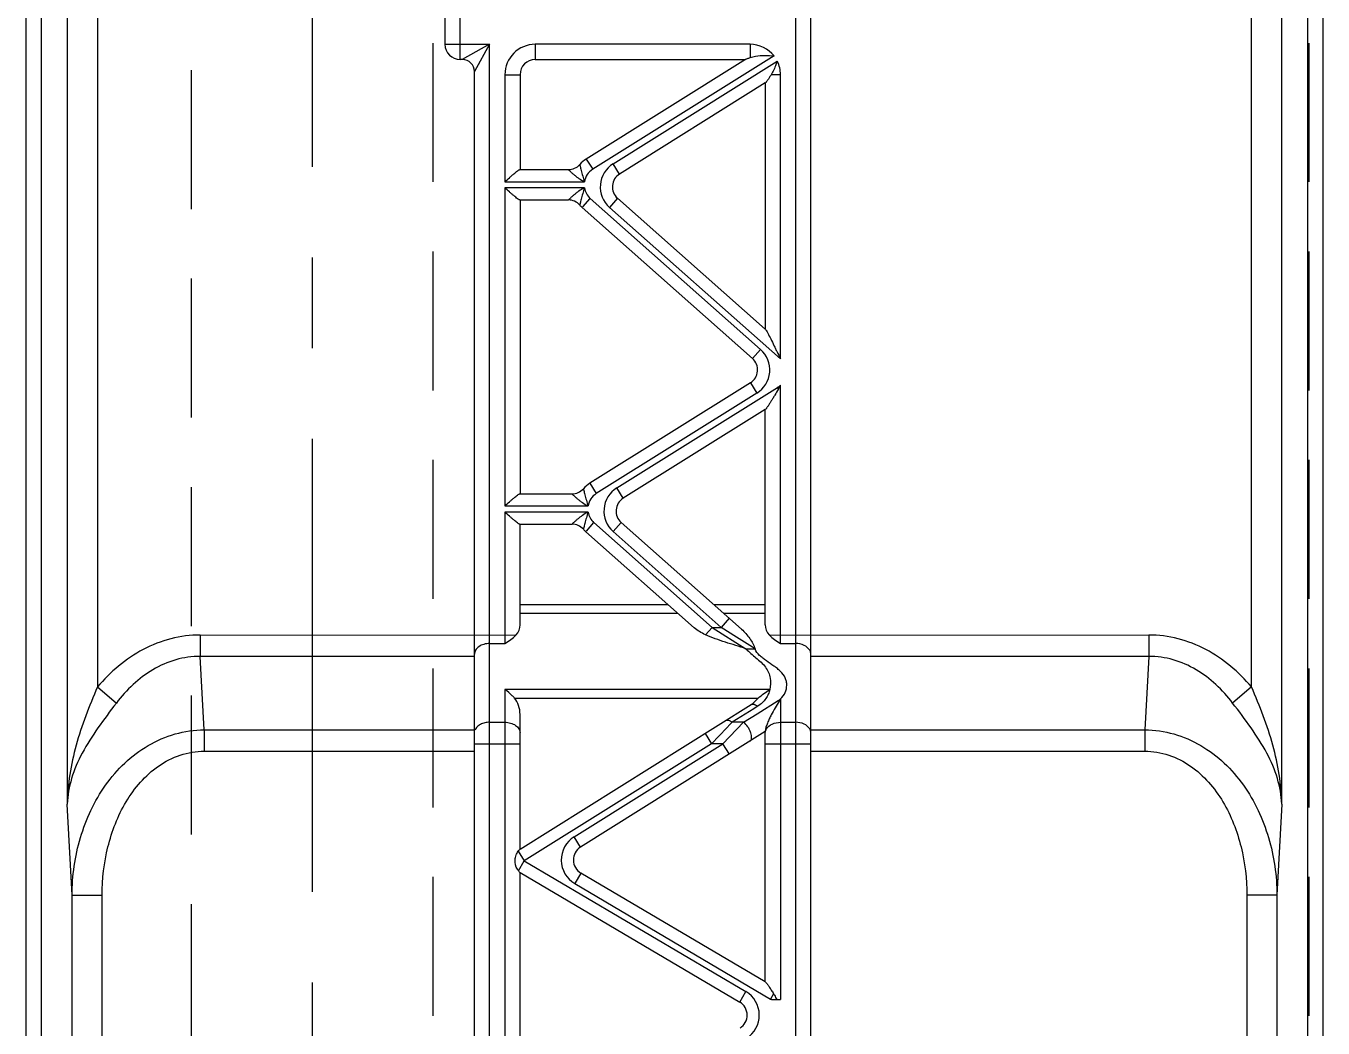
# Model space of a CAD drawing. Header units: millimetres. Extents: x 27275 to 28529, y -21406 to -20519.
# Drawn here: x 28306.17 to 28349.12, y -20699.79 to -20666.62 of the extents above; entities that cross this region are included whole.
import ezdxf

# ---------------------------------------------------------------- set-up
doc = ezdxf.new("R2010")
doc.units = ezdxf.units.MM
doc.header["$LTSCALE"] = 8
doc.linetypes.add('CENTER', pattern=[2, 1.25, -0.25, 0.25, -0.25])
doc.linetypes.add('HIDDEN', pattern=[0.375, 0.25, -0.125])
doc.layers.add('Cav-cor', color=30, linetype='Continuous')
doc.layers.add('WT', color=4, linetype='Continuous')

msp = doc.modelspace()

# ---------------------------------------------------------------- linework, layer by layer
at = {"layer": 'Cav-cor', "color": 241}
for p, q in [((28320.546, -20667.732), (28320.546, -20658.477)), ((28331.655, -20715.449), (28331.655, -20658.477)), ((28320.043, -20658.98), (28320.043, -20667.229)), ((28332.158, -20714.277), (28332.158, -20658.98)), ((28306.168, -20662.29), (28306.168, -20723.171)), ((28306.667, -20662.29), (28306.667, -20723.171)), ((28348.617, -20717.096), (28348.617, -20662.29)), ((28349.117, -20717.096), (28349.117, -20662.29)), ((28307.536, -20663.159), (28307.536, -20692.377)), ((28308.535, -20663.159), (28308.535, -20688.501)), ((28346.75, -20688.501), (28346.75, -20663.159)), ((28347.748, -20692.377), (28347.748, -20663.159)), ((28320.043, -20667.229), (28321.522, -20667.229)), ((28321.522, -20667.229), (28320.616, -20667.732)), ((28321.522, -20667.229), (28321.019, -20668.134)), ((28321.522, -20718.093), (28321.522, -20667.229)), ((28323.031, -20667.229), (28323.031, -20667.732)), ((28330.146, -20667.229), (28323.031, -20667.229)), ((28330.146, -20667.229), (28330.146, -20667.667)), ((28320.616, -20667.732), (28320.546, -20667.732)), ((28323.031, -20667.732), (28329.99, -20667.732)), ((28329.99, -20667.732), (28324.72, -20671.026)), ((28330.938, -20667.614), (28324.933, -20671.367)), ((28325.611, -20671.181), (28331.045, -20667.784)), ((28321.019, -20714.374), (28321.019, -20668.134)), ((28322.025, -20668.235), (28322.025, -20671.779)), ((28322.025, -20668.235), (28322.528, -20668.235)), ((28322.528, -20668.235), (28322.528, -20671.376)), ((28331.152, -20668.235), (28330.841, -20668.235)), ((28331.147, -20677.635), (28331.152, -20668.235)), ((28330.649, -20668.506), (28325.824, -20671.523)), ((28330.649, -20668.506), (28330.649, -20676.663)), ((28324.72, -20671.026), (28324.933, -20671.367)), ((28325.824, -20671.523), (28325.611, -20671.181)), ((28322.528, -20671.376), (28324.129, -20671.376)), ((28322.025, -20671.779), (28324.658, -20671.779)), ((28322.025, -20671.98), (28322.025, -20682.511)), ((28324.658, -20671.98), (28322.025, -20671.98)), ((28322.528, -20672.382), (28322.528, -20682.109)), ((28322.528, -20672.382), (28324.129, -20672.382)), ((28324.606, -20672.609), (28324.853, -20672.331)), ((28324.853, -20672.331), (28330.492, -20677.331)), ((28325.757, -20672.325), (28325.49, -20672.627)), ((28330.649, -20676.663), (28325.757, -20672.325)), ((28324.586, -20672.632), (28330.225, -20677.632)), ((28331.147, -20677.635), (28325.49, -20672.627)), ((28330.225, -20677.632), (28330.492, -20677.331)), ((28330.158, -20678.435), (28324.841, -20681.758)), ((28325.731, -20681.914), (28331.049, -20678.59)), ((28330.158, -20678.435), (28330.372, -20678.776)), ((28331.082, -20678.643), (28331.049, -20678.59)), ((28331.152, -20687.064), (28331.152, -20678.508)), ((28330.372, -20678.776), (28325.054, -20682.1)), ((28330.649, -20679.314), (28325.945, -20682.255)), ((28330.649, -20686.443), (28330.649, -20679.314)), ((28324.841, -20681.758), (28325.054, -20682.1)), ((28325.945, -20682.255), (28325.731, -20681.914)), ((28322.528, -20682.109), (28324.249, -20682.109)), ((28322.025, -20682.511), (28324.779, -20682.511)), ((28322.025, -20682.712), (28322.025, -20687.064)), ((28324.779, -20682.712), (28322.025, -20682.712)), ((28322.528, -20686.443), (28322.528, -20683.115)), ((28322.528, -20683.115), (28324.249, -20683.115)), ((28324.727, -20683.341), (28324.974, -20683.063)), ((28324.974, -20683.063), (28328.884, -20686.53)), ((28325.878, -20683.058), (28325.611, -20683.359)), ((28329.187, -20686.53), (28325.611, -20683.359)), ((28325.878, -20683.058), (28329.863, -20686.592)), ((28324.707, -20683.364), (28328.293, -20686.544)), ((28322.528, -20685.774), (28327.424, -20685.774)), ((28328.941, -20685.774), (28330.649, -20685.774)), ((28322.528, -20686.058), (28327.745, -20686.058)), ((28329.454, -20686.229), (28329.187, -20686.53)), ((28329.262, -20686.058), (28330.649, -20686.058)), ((28311.941, -20686.782), (28322.399, -20686.78)), ((28311.941, -20686.782), (28311.941, -20687.489)), ((28328.665, -20686.776), (28328.884, -20686.53)), ((28328.884, -20686.53), (28329.187, -20686.53)), ((28328.884, -20686.53), (28330.007, -20687.241)), ((28329.698, -20686.853), (28329.187, -20686.53)), ((28330.778, -20686.78), (28343.344, -20686.782)), ((28343.344, -20686.782), (28343.344, -20687.489)), ((28321.522, -20687.064), (28322.025, -20687.064)), ((28330.31, -20687.241), (28329.698, -20686.853)), ((28331.152, -20687.064), (28331.655, -20687.064)), ((28312.068, -20689.921), (28311.941, -20687.489)), ((28321.019, -20687.489), (28311.941, -20687.489)), ((28330.007, -20687.241), (28330.31, -20687.241)), ((28343.344, -20687.489), (28332.158, -20687.489)), ((28343.344, -20687.489), (28343.216, -20689.921)), ((28308.535, -20688.501), (28309.161, -20689.035)), ((28346.75, -20688.501), (28346.123, -20689.035)), ((28322.025, -20688.589), (28322.025, -20716.647)), ((28330.797, -20688.589), (28322.025, -20688.589)), ((28322.348, -20688.874), (28330.413, -20688.874)), ((28331.152, -20688.897), (28331.152, -20698.851)), ((28322.528, -20693.87), (28330.185, -20689.084)), ((28330.27, -20689.22), (28329.551, -20689.67)), ((28330.38, -20689.152), (28330.27, -20689.22)), ((28330.377, -20689.391), (28331.075, -20688.954)), ((28330.398, -20689.14), (28330.38, -20689.152)), ((28321.522, -20689.67), (28322.025, -20689.67)), ((28322.528, -20693.87), (28322.528, -20689.418)), ((28329.248, -20690.381), (28329.931, -20689.67)), ((28329.477, -20689.746), (28329.371, -20689.857)), ((28329.551, -20689.67), (28329.477, -20689.746)), ((28329.931, -20689.67), (28329.551, -20689.67)), ((28329.931, -20689.67), (28330.377, -20689.391)), ((28331.152, -20689.67), (28331.655, -20689.67)), ((28312.068, -20689.921), (28312.068, -20690.628)), ((28312.068, -20689.921), (28321.019, -20689.921)), ((28330.649, -20689.98), (28324.531, -20693.804)), ((28328.655, -20690.04), (28328.868, -20690.381)), ((28329.371, -20689.857), (28328.868, -20690.381)), ((28330.649, -20698.264), (28330.649, -20689.98)), ((28332.158, -20689.921), (28343.216, -20689.921)), ((28343.216, -20689.921), (28343.216, -20690.628)), ((28312.068, -20690.628), (28321.019, -20690.628)), ((28321.019, -20690.381), (28322.528, -20690.381)), ((28328.868, -20690.381), (28322.666, -20694.258)), ((28324.318, -20693.463), (28329.248, -20690.381)), ((28329.248, -20690.381), (28328.868, -20690.381)), ((28329.461, -20690.722), (28329.248, -20690.381)), ((28330.649, -20690.381), (28332.158, -20690.381)), ((28332.158, -20690.628), (28343.216, -20690.628)), ((28307.694, -20695.395), (28307.536, -20692.377)), ((28347.748, -20692.377), (28347.59, -20695.395)), ((28324.531, -20693.804), (28324.318, -20693.463)), ((28322.466, -20693.938), (28322.666, -20694.258)), ((28322.473, -20694.587), (28322.666, -20694.258)), ((28322.666, -20694.258), (28330.006, -20698.586)), ((28322.528, -20704.346), (28322.528, -20694.644)), ((28322.528, -20694.644), (28329.801, -20698.932)), ((28324.543, -20694.664), (28324.338, -20695.01)), ((28330.649, -20698.264), (28324.543, -20694.664)), ((28324.338, -20695.01), (28330.822, -20698.833)), ((28307.694, -20709.962), (28307.694, -20695.395)), ((28307.694, -20695.395), (28308.693, -20695.395)), ((28308.693, -20709.962), (28308.693, -20695.395)), ((28346.592, -20695.395), (28346.592, -20709.962)), ((28347.59, -20695.395), (28346.592, -20695.395)), ((28347.59, -20695.395), (28347.59, -20709.962)), ((28329.801, -20698.932), (28330.006, -20698.586)), ((28330.924, -20698.659), (28330.822, -20698.833)), ((28330.85, -20698.851), (28331.152, -20698.851))]:
    msp.add_line(p, q, dxfattribs=at)
for centre, radius, start, end in [((28320.546, -20667.229), 0.503, 180, 270), ((28323.031, -20668.235), 1.006, 90, 180), ((28330.146, -20668.235), 1.006, 38.0992, 90), ((28320.616, -20668.134), 0.402, 0, 90), ((28323.031, -20668.235), 0.503, 90, 180), ((28330.146, -20668.235), 1.006, 0, 26.6207), ((28324.129, -20670.873), 0.503, 270, 318.1897), ((28325.253, -20671.879), 1.006, 122.01, 138.1897), ((28326.09, -20671.949), 0.905, 122.01, 228.4394), ((28325.253, -20671.879), 0.604, 122.01, 170.4059), ((28326.09, -20671.949), 0.503, 122.01, 228.4394), ((28325.253, -20671.879), 0.604, 189.5941, 228.4394), ((28324.129, -20672.885), 0.503, 41.8103, 90), ((28325.253, -20671.879), 1.006, 221.8103, 228.4394), ((28329.892, -20678.008), 0.905, 302.01, 48.4394), ((28329.892, -20678.008), 0.503, 302.01, 48.4394), ((28330.729, -20678.078), 0.604, 302.01, 314.5219), ((28329.969, -20677.978), 1.296, 329.1388, 335.8493), ((28324.249, -20681.606), 0.503, 270, 318.1897), ((28325.374, -20682.612), 1.006, 122.01, 138.1897), ((28326.211, -20682.681), 0.905, 122.01, 228.4394), ((28325.374, -20682.612), 0.604, 122.01, 170.4059), ((28326.211, -20682.681), 0.503, 122.01, 228.4394), ((28325.374, -20682.612), 0.604, 189.5941, 228.4394), ((28324.249, -20683.618), 0.503, 41.8103, 90), ((28325.374, -20682.612), 1.006, 221.8103, 228.4394), ((28330.757, -20688.444), 0.602, 301.9976, 311.0743), ((28329.918, -20688.657), 0.503, 302.01, 316.873), ((28330.721, -20689.397), 0.567, 47.5058, 51.2975), ((28324.798, -20694.23), 0.905, 122.01, 239.4758), ((28324.798, -20694.23), 0.503, 122.01, 239.4758), ((28329.546, -20699.366), 0.905, 302.01, 59.4758), ((28329.546, -20699.366), 0.503, 302.01, 59.4758), ((28330.515, -20699.353), 0.604, 56.2615, 59.4758)]:
    msp.add_arc(centre, radius, start, end, dxfattribs=at)
for centre, major_axis, ratio, start_param, end_param in [((28322.025, -20686.443), (0, 0.503), 1, -2.304051, -1.571688), ((28331.152, -20686.443), (0, 0.503), 1, 1.570796, 2.30316), ((28322.025, -20689.418), (0, -0.711), 0.707107, 1.570796, 2.442903)]:
    msp.add_ellipse(centre, major_axis=major_axis, ratio=ratio, start_param=start_param, end_param=end_param, dxfattribs=at)
for points, knots in [([(28330.006, -20667.722), (28330.016, -20667.715), (28330.043, -20667.704), (28330.07, -20667.694), (28330.085, -20667.688)], [0, 0, 0, 0, 0.418787, 1, 1, 1, 1]), ([(28330.085, -20667.688), (28330.09, -20667.687), (28330.11, -20667.679), (28330.131, -20667.672), (28330.146, -20667.667)], [0, 0, 0, 0, 0.241256, 1, 1, 1, 1]), ([(28330.146, -20667.667), (28330.205, -20667.647), (28330.464, -20667.581), (28330.736, -20667.589), (28330.938, -20667.614)], [0, 0, 0, 0, 0.235057, 1, 1, 1, 1]), ([(28331.045, -20667.784), (28331.032, -20667.824), (28330.976, -20667.98), (28330.905, -20668.13), (28330.841, -20668.235)], [0, 0, 0, 0, 0.256867, 1, 1, 1, 1]), ([(28330.841, -20668.235), (28330.823, -20668.264), (28330.789, -20668.319), (28330.746, -20668.386), (28330.714, -20668.433), (28330.693, -20668.463), (28330.676, -20668.485), (28330.664, -20668.497), (28330.659, -20668.5)], [0, 0, 0, 0, 0.315539, 0.60631, 0.736377, 0.850156, 0.940916, 1, 1, 1, 1]), ([(28324.504, -20671.208), (28324.504, -20671.207), (28324.504, -20671.214), (28324.506, -20671.217), (28324.508, -20671.227), (28324.512, -20671.242), (28324.518, -20671.266), (28324.526, -20671.295), (28324.538, -20671.342), (28324.555, -20671.409), (28324.578, -20671.496), (28324.602, -20671.589), (28324.629, -20671.684), (28324.648, -20671.747), (28324.658, -20671.779)], [0, 0, 0, 0, 0.006376, 0.014262, 0.025189, 0.055845, 0.097324, 0.148363, 0.207632, 0.345227, 0.499852, 0.663577, 0.831216, 1, 1, 1, 1]), ([(28322.025, -20671.779), (28322.075, -20671.734), (28322.149, -20671.667), (28322.247, -20671.581), (28322.316, -20671.521), (28322.38, -20671.467), (28322.436, -20671.423), (28322.477, -20671.393), (28322.503, -20671.38), (28322.513, -20671.376), (28322.518, -20671.376)], [0, 0, 0, 0, 0.315826, 0.468271, 0.613214, 0.746326, 0.861398, 0.94906, 0.979526, 1, 1, 1, 1]), ([(28324.129, -20671.376), (28324.128, -20671.376), (28324.131, -20671.378), (28324.132, -20671.38), (28324.138, -20671.385), (28324.146, -20671.394), (28324.162, -20671.409), (28324.184, -20671.43), (28324.211, -20671.455), (28324.253, -20671.493), (28324.313, -20671.545), (28324.391, -20671.607), (28324.504, -20671.689), (28324.595, -20671.745), (28324.658, -20671.779)], [0, 0, 0, 0, 0.001959, 0.007774, 0.017266, 0.030257, 0.065923, 0.112679, 0.168252, 0.23073, 0.370131, 0.521389, 0.678791, 1, 1, 1, 1]), ([(28322.518, -20672.382), (28322.513, -20672.382), (28322.503, -20672.379), (28322.477, -20672.365), (28322.436, -20672.336), (28322.38, -20672.291), (28322.316, -20672.237), (28322.247, -20672.177), (28322.149, -20672.091), (28322.075, -20672.025), (28322.025, -20671.98)], [0, 0, 0, 0, 0.020474, 0.05094, 0.138602, 0.253674, 0.386786, 0.531729, 0.684174, 1, 1, 1, 1]), ([(28324.658, -20671.98), (28324.595, -20672.013), (28324.504, -20672.069), (28324.39, -20672.151), (28324.312, -20672.214), (28324.253, -20672.265), (28324.211, -20672.304), (28324.184, -20672.329), (28324.162, -20672.35), (28324.146, -20672.365), (28324.138, -20672.373), (28324.132, -20672.378), (28324.131, -20672.38), (28324.128, -20672.382), (28324.129, -20672.382)], [0, 0, 0, 0, 0.321375, 0.478901, 0.630268, 0.769723, 0.832199, 0.887731, 0.934346, 0.969935, 0.982897, 0.992316, 0.998059, 1, 1, 1, 1]), ([(28324.658, -20671.98), (28324.648, -20672.011), (28324.629, -20672.075), (28324.602, -20672.17), (28324.578, -20672.262), (28324.555, -20672.349), (28324.538, -20672.416), (28324.526, -20672.463), (28324.518, -20672.493), (28324.512, -20672.515), (28324.508, -20672.535), (28324.505, -20672.54), (28324.504, -20672.551), (28324.504, -20672.55)], [0, 0, 0, 0, 0.168817, 0.336547, 0.500395, 0.655134, 0.792774, 0.851997, 0.902988, 0.944356, 0.974923, 0.993668, 1, 1, 1, 1]), ([(28330.659, -20676.672), (28330.664, -20676.677), (28330.675, -20676.691), (28330.699, -20676.73), (28330.717, -20676.763), (28330.73, -20676.788)], [0, 0, 0, 0, 0.15673, 0.392718, 1, 1, 1, 1]), ([(28330.73, -20676.788), (28330.765, -20676.852), (28330.833, -20676.988), (28330.917, -20677.16), (28330.987, -20677.304), (28331.057, -20677.451), (28331.113, -20677.56), (28331.149, -20677.634)], [0, 0, 0, 0, 0.231472, 0.482107, 0.610387, 0.739722, 1, 1, 1, 1]), ([(28331.082, -20678.643), (28331.042, -20678.709), (28330.984, -20678.807), (28330.906, -20678.937), (28330.849, -20679.03), (28330.794, -20679.119), (28330.749, -20679.188), (28330.716, -20679.238), (28330.694, -20679.269), (28330.676, -20679.292), (28330.665, -20679.304), (28330.659, -20679.308)], [0, 0, 0, 0, 0.292146, 0.435313, 0.574903, 0.708633, 0.832151, 0.88756, 0.936108, 0.974879, 1, 1, 1, 1]), ([(28324.624, -20681.941), (28324.625, -20681.94), (28324.625, -20681.946), (28324.627, -20681.949), (28324.629, -20681.96), (28324.633, -20681.975), (28324.639, -20681.998), (28324.647, -20682.027), (28324.659, -20682.075), (28324.676, -20682.142), (28324.699, -20682.228), (28324.723, -20682.321), (28324.75, -20682.416), (28324.769, -20682.479), (28324.779, -20682.511)], [0, 0, 0, 0, 0.006376, 0.014262, 0.025189, 0.055845, 0.097324, 0.148363, 0.207632, 0.345227, 0.499852, 0.663577, 0.831216, 1, 1, 1, 1]), ([(28322.025, -20682.511), (28322.075, -20682.466), (28322.149, -20682.4), (28322.247, -20682.313), (28322.316, -20682.253), (28322.38, -20682.199), (28322.436, -20682.155), (28322.477, -20682.126), (28322.503, -20682.112), (28322.513, -20682.109), (28322.518, -20682.109)], [0, 0, 0, 0, 0.315826, 0.468271, 0.613214, 0.746326, 0.861398, 0.94906, 0.979526, 1, 1, 1, 1]), ([(28324.249, -20682.109), (28324.249, -20682.109), (28324.252, -20682.11), (28324.253, -20682.113), (28324.259, -20682.117), (28324.267, -20682.126), (28324.283, -20682.141), (28324.305, -20682.162), (28324.332, -20682.187), (28324.374, -20682.226), (28324.433, -20682.277), (28324.511, -20682.339), (28324.625, -20682.422), (28324.716, -20682.478), (28324.779, -20682.511)], [0, 0, 0, 0, 0.001959, 0.007774, 0.017266, 0.030257, 0.065923, 0.112679, 0.168252, 0.23073, 0.370131, 0.521389, 0.678791, 1, 1, 1, 1]), ([(28322.518, -20683.115), (28322.513, -20683.115), (28322.503, -20683.111), (28322.477, -20683.097), (28322.436, -20683.068), (28322.38, -20683.024), (28322.316, -20682.97), (28322.247, -20682.91), (28322.149, -20682.823), (28322.075, -20682.757), (28322.025, -20682.712)], [0, 0, 0, 0, 0.020474, 0.05094, 0.138602, 0.253674, 0.386786, 0.531729, 0.684174, 1, 1, 1, 1]), ([(28324.779, -20682.712), (28324.716, -20682.745), (28324.625, -20682.801), (28324.511, -20682.884), (28324.433, -20682.946), (28324.374, -20682.997), (28324.331, -20683.036), (28324.305, -20683.061), (28324.283, -20683.082), (28324.267, -20683.097), (28324.258, -20683.106), (28324.253, -20683.111), (28324.252, -20683.113), (28324.249, -20683.115), (28324.249, -20683.115)], [0, 0, 0, 0, 0.321375, 0.478901, 0.630268, 0.769723, 0.832199, 0.887731, 0.934346, 0.969935, 0.982897, 0.992316, 0.998059, 1, 1, 1, 1]), ([(28324.779, -20682.712), (28324.769, -20682.744), (28324.749, -20682.807), (28324.723, -20682.902), (28324.699, -20682.995), (28324.676, -20683.082), (28324.659, -20683.149), (28324.647, -20683.196), (28324.639, -20683.225), (28324.633, -20683.247), (28324.629, -20683.268), (28324.626, -20683.273), (28324.625, -20683.283), (28324.624, -20683.282)], [0, 0, 0, 0, 0.168817, 0.336547, 0.500395, 0.655134, 0.792774, 0.851997, 0.902988, 0.944356, 0.974923, 0.993668, 1, 1, 1, 1]), ([(28311.941, -20686.782), (28311.613, -20686.782), (28310.955, -20686.866), (28310.033, -20687.23), (28309.214, -20687.785), (28308.747, -20688.251), (28308.535, -20688.501)], [0, 0, 0, 0, 0.249852, 0.499782, 0.749835, 1, 1, 1, 1]), ([(28322.025, -20687.064), (28322.093, -20687.021), (28322.225, -20686.938), (28322.348, -20686.837), (28322.399, -20686.78)], [0, 0, 0, 0, 0.511745, 1, 1, 1, 1]), ([(28328.665, -20686.776), (28328.597, -20686.745), (28328.467, -20686.676), (28328.347, -20686.591), (28328.293, -20686.544)], [0, 0, 0, 0, 0.512584, 1, 1, 1, 1]), ([(28330.007, -20687.241), (28329.895, -20687.201), (28329.669, -20687.127), (28329.328, -20687.021), (28328.992, -20686.909), (28328.772, -20686.824), (28328.665, -20686.776)], [0, 0, 0, 0, 0.250865, 0.502716, 0.753364, 1, 1, 1, 1]), ([(28329.863, -20686.592), (28329.966, -20686.683), (28330.144, -20686.882), (28330.268, -20687.12), (28330.31, -20687.241)], [0, 0, 0, 0, 0.51733, 1, 1, 1, 1]), ([(28330.778, -20686.78), (28330.829, -20686.837), (28330.951, -20686.938), (28331.084, -20687.021), (28331.152, -20687.064)], [0, 0, 0, 0, 0.488255, 1, 1, 1, 1]), ([(28346.75, -20688.501), (28346.537, -20688.251), (28346.071, -20687.785), (28345.252, -20687.23), (28344.329, -20686.866), (28343.671, -20686.782), (28343.344, -20686.782)], [0, 0, 0, 0, 0.250165, 0.500218, 0.750148, 1, 1, 1, 1]), ([(28321.522, -20687.064), (28321.457, -20687.064), (28321.331, -20687.081), (28321.167, -20687.156), (28321.049, -20687.272), (28321.019, -20687.373), (28321.019, -20687.42)], [0, 0, 0, 0, 0.28797, 0.555344, 0.790533, 1, 1, 1, 1]), ([(28332.12, -20687.284), (28332.078, -20687.213), (28331.929, -20687.098), (28331.75, -20687.064), (28331.655, -20687.064)], [0, 0, 0, 0, 0.461015, 1, 1, 1, 1]), ([(28311.941, -20687.489), (28311.666, -20687.487), (28311.114, -20687.565), (28310.354, -20687.903), (28309.696, -20688.406), (28309.328, -20688.818), (28309.161, -20689.035)], [0, 0, 0, 0, 0.250045, 0.50009, 0.750091, 1, 1, 1, 1]), ([(28330.007, -20687.241), (28330.062, -20687.291), (28330.17, -20687.393), (28330.339, -20687.54), (28330.511, -20687.68), (28330.657, -20687.839), (28330.761, -20688.017), (28330.835, -20688.268), (28330.822, -20688.465), (28330.797, -20688.589)], [0, 0, 0, 0, 0.133686, 0.268594, 0.403593, 0.533068, 0.655203, 0.771864, 1, 1, 1, 1]), ([(28331.152, -20688.897), (28331.219, -20688.839), (28331.324, -20688.697), (28331.367, -20688.485), (28331.352, -20688.321), (28331.3, -20688.158), (28331.189, -20688.013), (28331.048, -20687.894), (28330.89, -20687.777), (28330.726, -20687.669), (28330.568, -20687.553), (28330.427, -20687.435), (28330.34, -20687.324), (28330.31, -20687.241)], [0, 0, 0, 0, 0.122991, 0.23607, 0.29228, 0.349681, 0.472315, 0.53856, 0.606505, 0.743876, 0.81187, 0.878178, 1, 1, 1, 1]), ([(28332.158, -20687.42), (28332.158, -20687.408), (28332.155, -20687.361), (28332.138, -20687.315), (28332.12, -20687.284)], [0, 0, 0, 0, 0.244537, 1, 1, 1, 1]), ([(28346.123, -20689.035), (28345.956, -20688.818), (28345.589, -20688.406), (28344.93, -20687.903), (28344.17, -20687.565), (28343.618, -20687.487), (28343.344, -20687.489)], [0, 0, 0, 0, 0.249909, 0.49991, 0.749955, 1, 1, 1, 1]), ([(28308.535, -20688.501), (28308.399, -20688.819), (28308.136, -20689.451), (28307.814, -20690.417), (28307.6, -20691.393), (28307.543, -20692.051), (28307.536, -20692.377)], [0, 0, 0, 0, 0.257389, 0.510094, 0.757019, 1, 1, 1, 1]), ([(28347.748, -20692.377), (28347.742, -20692.051), (28347.684, -20691.393), (28347.471, -20690.417), (28347.148, -20689.451), (28346.885, -20688.819), (28346.75, -20688.501)], [0, 0, 0, 0, 0.242981, 0.489906, 0.742611, 1, 1, 1, 1]), ([(28322.348, -20688.874), (28322.324, -20688.845), (28322.227, -20688.739), (28322.115, -20688.646), (28322.025, -20688.589)], [0, 0, 0, 0, 0.261022, 1, 1, 1, 1]), ([(28330.798, -20688.585), (28330.785, -20688.638), (28330.75, -20688.744), (28330.635, -20688.947), (28330.502, -20689.075), (28330.398, -20689.14)], [0, 0, 0, 0, 0.2329, 0.474746, 1, 1, 1, 1]), ([(28330.413, -20688.874), (28330.474, -20688.819), (28330.599, -20688.719), (28330.73, -20688.629), (28330.796, -20688.589)], [0, 0, 0, 0, 0.514354, 1, 1, 1, 1]), ([(28331.152, -20688.897), (28331.148, -20688.904), (28331.133, -20688.932), (28331.117, -20688.959), (28331.104, -20688.979)], [0, 0, 0, 0, 0.244708, 1, 1, 1, 1]), ([(28309.161, -20689.035), (28308.954, -20689.306), (28308.548, -20689.838), (28308.021, -20690.659), (28307.651, -20691.504), (28307.547, -20692.092), (28307.536, -20692.377)], [0, 0, 0, 0, 0.271279, 0.531697, 0.773306, 1, 1, 1, 1]), ([(28330.185, -20689.084), (28330.202, -20689.073), (28330.25, -20689.064), (28330.294, -20689.078), (28330.317, -20689.089)], [0, 0, 0, 0, 0.443132, 1, 1, 1, 1]), ([(28330.317, -20689.089), (28330.324, -20689.092), (28330.352, -20689.106), (28330.379, -20689.125), (28330.398, -20689.14)], [0, 0, 0, 0, 0.231517, 1, 1, 1, 1]), ([(28331.104, -20688.979), (28331.058, -20689.049), (28330.968, -20689.197), (28330.862, -20689.391), (28330.78, -20689.56), (28330.72, -20689.695), (28330.678, -20689.809), (28330.655, -20689.892), (28330.649, -20689.929), (28330.649, -20689.944)], [0, 0, 0, 0, 0.233039, 0.484905, 0.618665, 0.757672, 0.897003, 0.957456, 1, 1, 1, 1]), ([(28347.748, -20692.377), (28347.738, -20692.092), (28347.633, -20691.504), (28347.264, -20690.659), (28346.737, -20689.838), (28346.331, -20689.306), (28346.123, -20689.035)], [0, 0, 0, 0, 0.226693, 0.468302, 0.728721, 1, 1, 1, 1]), ([(28321.522, -20689.67), (28321.468, -20689.67), (28321.363, -20689.681), (28321.22, -20689.733), (28321.105, -20689.815), (28321.054, -20689.889), (28321.038, -20689.927)], [0, 0, 0, 0, 0.278434, 0.543355, 0.784263, 1, 1, 1, 1]), ([(28322.025, -20689.67), (28322.09, -20689.67), (28322.215, -20689.687), (28322.38, -20689.761), (28322.497, -20689.877), (28322.528, -20689.978), (28322.528, -20690.025)], [0, 0, 0, 0, 0.28797, 0.555344, 0.790533, 1, 1, 1, 1]), ([(28329.338, -20689.613), (28329.35, -20689.605), (28329.383, -20689.595), (28329.436, -20689.603), (28329.494, -20689.628), (28329.532, -20689.654), (28329.551, -20689.67)], [0, 0, 0, 0, 0.191403, 0.413846, 0.683054, 1, 1, 1, 1]), ([(28330.144, -20690.295), (28330.159, -20690.286), (28330.186, -20690.253), (28330.2, -20690.187), (28330.195, -20690.105), (28330.17, -20690.014), (28330.129, -20689.917), (28330.056, -20689.795), (28329.985, -20689.713), (28329.931, -20689.67)], [0, 0, 0, 0, 0.074258, 0.164768, 0.277351, 0.410392, 0.55773, 0.711204, 1, 1, 1, 1]), ([(28330.687, -20689.889), (28330.728, -20689.819), (28330.878, -20689.703), (28331.057, -20689.67), (28331.152, -20689.67)], [0, 0, 0, 0, 0.461014, 1, 1, 1, 1]), ([(28332.12, -20689.889), (28332.078, -20689.819), (28331.929, -20689.703), (28331.75, -20689.67), (28331.655, -20689.67)], [0, 0, 0, 0, 0.461014, 1, 1, 1, 1]), ([(28307.694, -20695.395), (28307.699, -20694.753), (28307.88, -20693.463), (28308.573, -20691.979), (28309.418, -20690.997), (28310.196, -20690.406), (28311.095, -20690.016), (28311.745, -20689.923), (28312.068, -20689.921)], [0, 0, 0, 0, 0.24915, 0.498416, 0.623652, 0.749019, 0.874489, 1, 1, 1, 1]), ([(28330.649, -20690.025), (28330.649, -20690.014), (28330.652, -20689.966), (28330.669, -20689.92), (28330.687, -20689.889)], [0, 0, 0, 0, 0.244538, 1, 1, 1, 1]), ([(28332.158, -20690.025), (28332.158, -20690.014), (28332.155, -20689.966), (28332.138, -20689.92), (28332.12, -20689.889)], [0, 0, 0, 0, 0.244538, 1, 1, 1, 1]), ([(28343.216, -20689.921), (28343.54, -20689.923), (28344.189, -20690.016), (28345.088, -20690.406), (28345.866, -20690.997), (28346.711, -20691.979), (28347.404, -20693.463), (28347.586, -20694.753), (28347.59, -20695.395)], [0, 0, 0, 0, 0.12551, 0.250981, 0.376347, 0.501582, 0.750849, 1, 1, 1, 1]), ([(28308.693, -20695.395), (28308.693, -20694.859), (28308.815, -20693.783), (28309.307, -20692.513), (28309.936, -20691.638), (28310.538, -20691.092), (28311.261, -20690.718), (28311.8, -20690.628), (28312.068, -20690.628)], [0, 0, 0, 0, 0.250086, 0.499923, 0.625119, 0.75022, 0.875177, 1, 1, 1, 1]), ([(28343.216, -20690.628), (28343.484, -20690.628), (28344.023, -20690.718), (28344.747, -20691.092), (28345.348, -20691.638), (28345.978, -20692.513), (28346.469, -20693.783), (28346.592, -20694.859), (28346.592, -20695.395)], [0, 0, 0, 0, 0.124822, 0.24978, 0.37488, 0.500075, 0.749913, 1, 1, 1, 1]), ([(28322.439, -20694.534), (28322.387, -20694.442), (28322.348, -20694.274), (28322.393, -20694.069), (28322.439, -20693.977), (28322.466, -20693.938)], [0, 0, 0, 0, 0.510116, 0.774252, 1, 1, 1, 1]), ([(28322.466, -20693.938), (28322.476, -20693.925), (28322.492, -20693.904), (28322.509, -20693.882), (28322.518, -20693.876)], [0, 0, 0, 0, 0.616563, 1, 1, 1, 1]), ([(28322.473, -20694.587), (28322.47, -20694.583), (28322.458, -20694.566), (28322.447, -20694.548), (28322.439, -20694.534)], [0, 0, 0, 0, 0.228179, 1, 1, 1, 1]), ([(28322.518, -20694.638), (28322.51, -20694.633), (28322.495, -20694.615), (28322.481, -20694.598), (28322.473, -20694.587)], [0, 0, 0, 0, 0.384995, 1, 1, 1, 1]), ([(28330.659, -20698.27), (28330.667, -20698.275), (28330.683, -20698.294), (28330.709, -20698.327), (28330.74, -20698.372), (28330.787, -20698.442), (28330.849, -20698.538), (28330.899, -20698.618), (28330.924, -20698.659)], [0, 0, 0, 0, 0.059137, 0.15385, 0.271641, 0.403644, 0.692646, 1, 1, 1, 1]), ([(28330.924, -20698.659), (28330.934, -20698.674), (28330.971, -20698.736), (28331.004, -20698.801), (28331.026, -20698.851)], [0, 0, 0, 0, 0.247036, 1, 1, 1, 1])]:
    msp.add_open_spline(points, degree=3, knots=knots, dxfattribs=at)
msp.add_open_spline([(28330.285, -20689.001), (28330.327, -20688.957), (28330.369, -20688.914), (28330.413, -20688.874)], degree=3, dxfattribs=at)
at = {"layer": 'WT', "color": 125, "linetype": 'HIDDEN', "ltscale": 2.3}
for p, q in [((28311.642, -20654.286), (28311.642, -20913.286)), ((28319.642, -20660.286), (28319.642, -20892.286)), ((28348.642, -20660.286), (28348.642, -20731.286))]:
    msp.add_line(p, q, dxfattribs=at)
at = {"layer": 'WT', "color": 125, "linetype": 'CENTER', "ltscale": 1.5}
msp.add_line((28315.642, -20656.286), (28315.642, -20921.286), dxfattribs=at)

doc.saveas('drawing.dxf')
